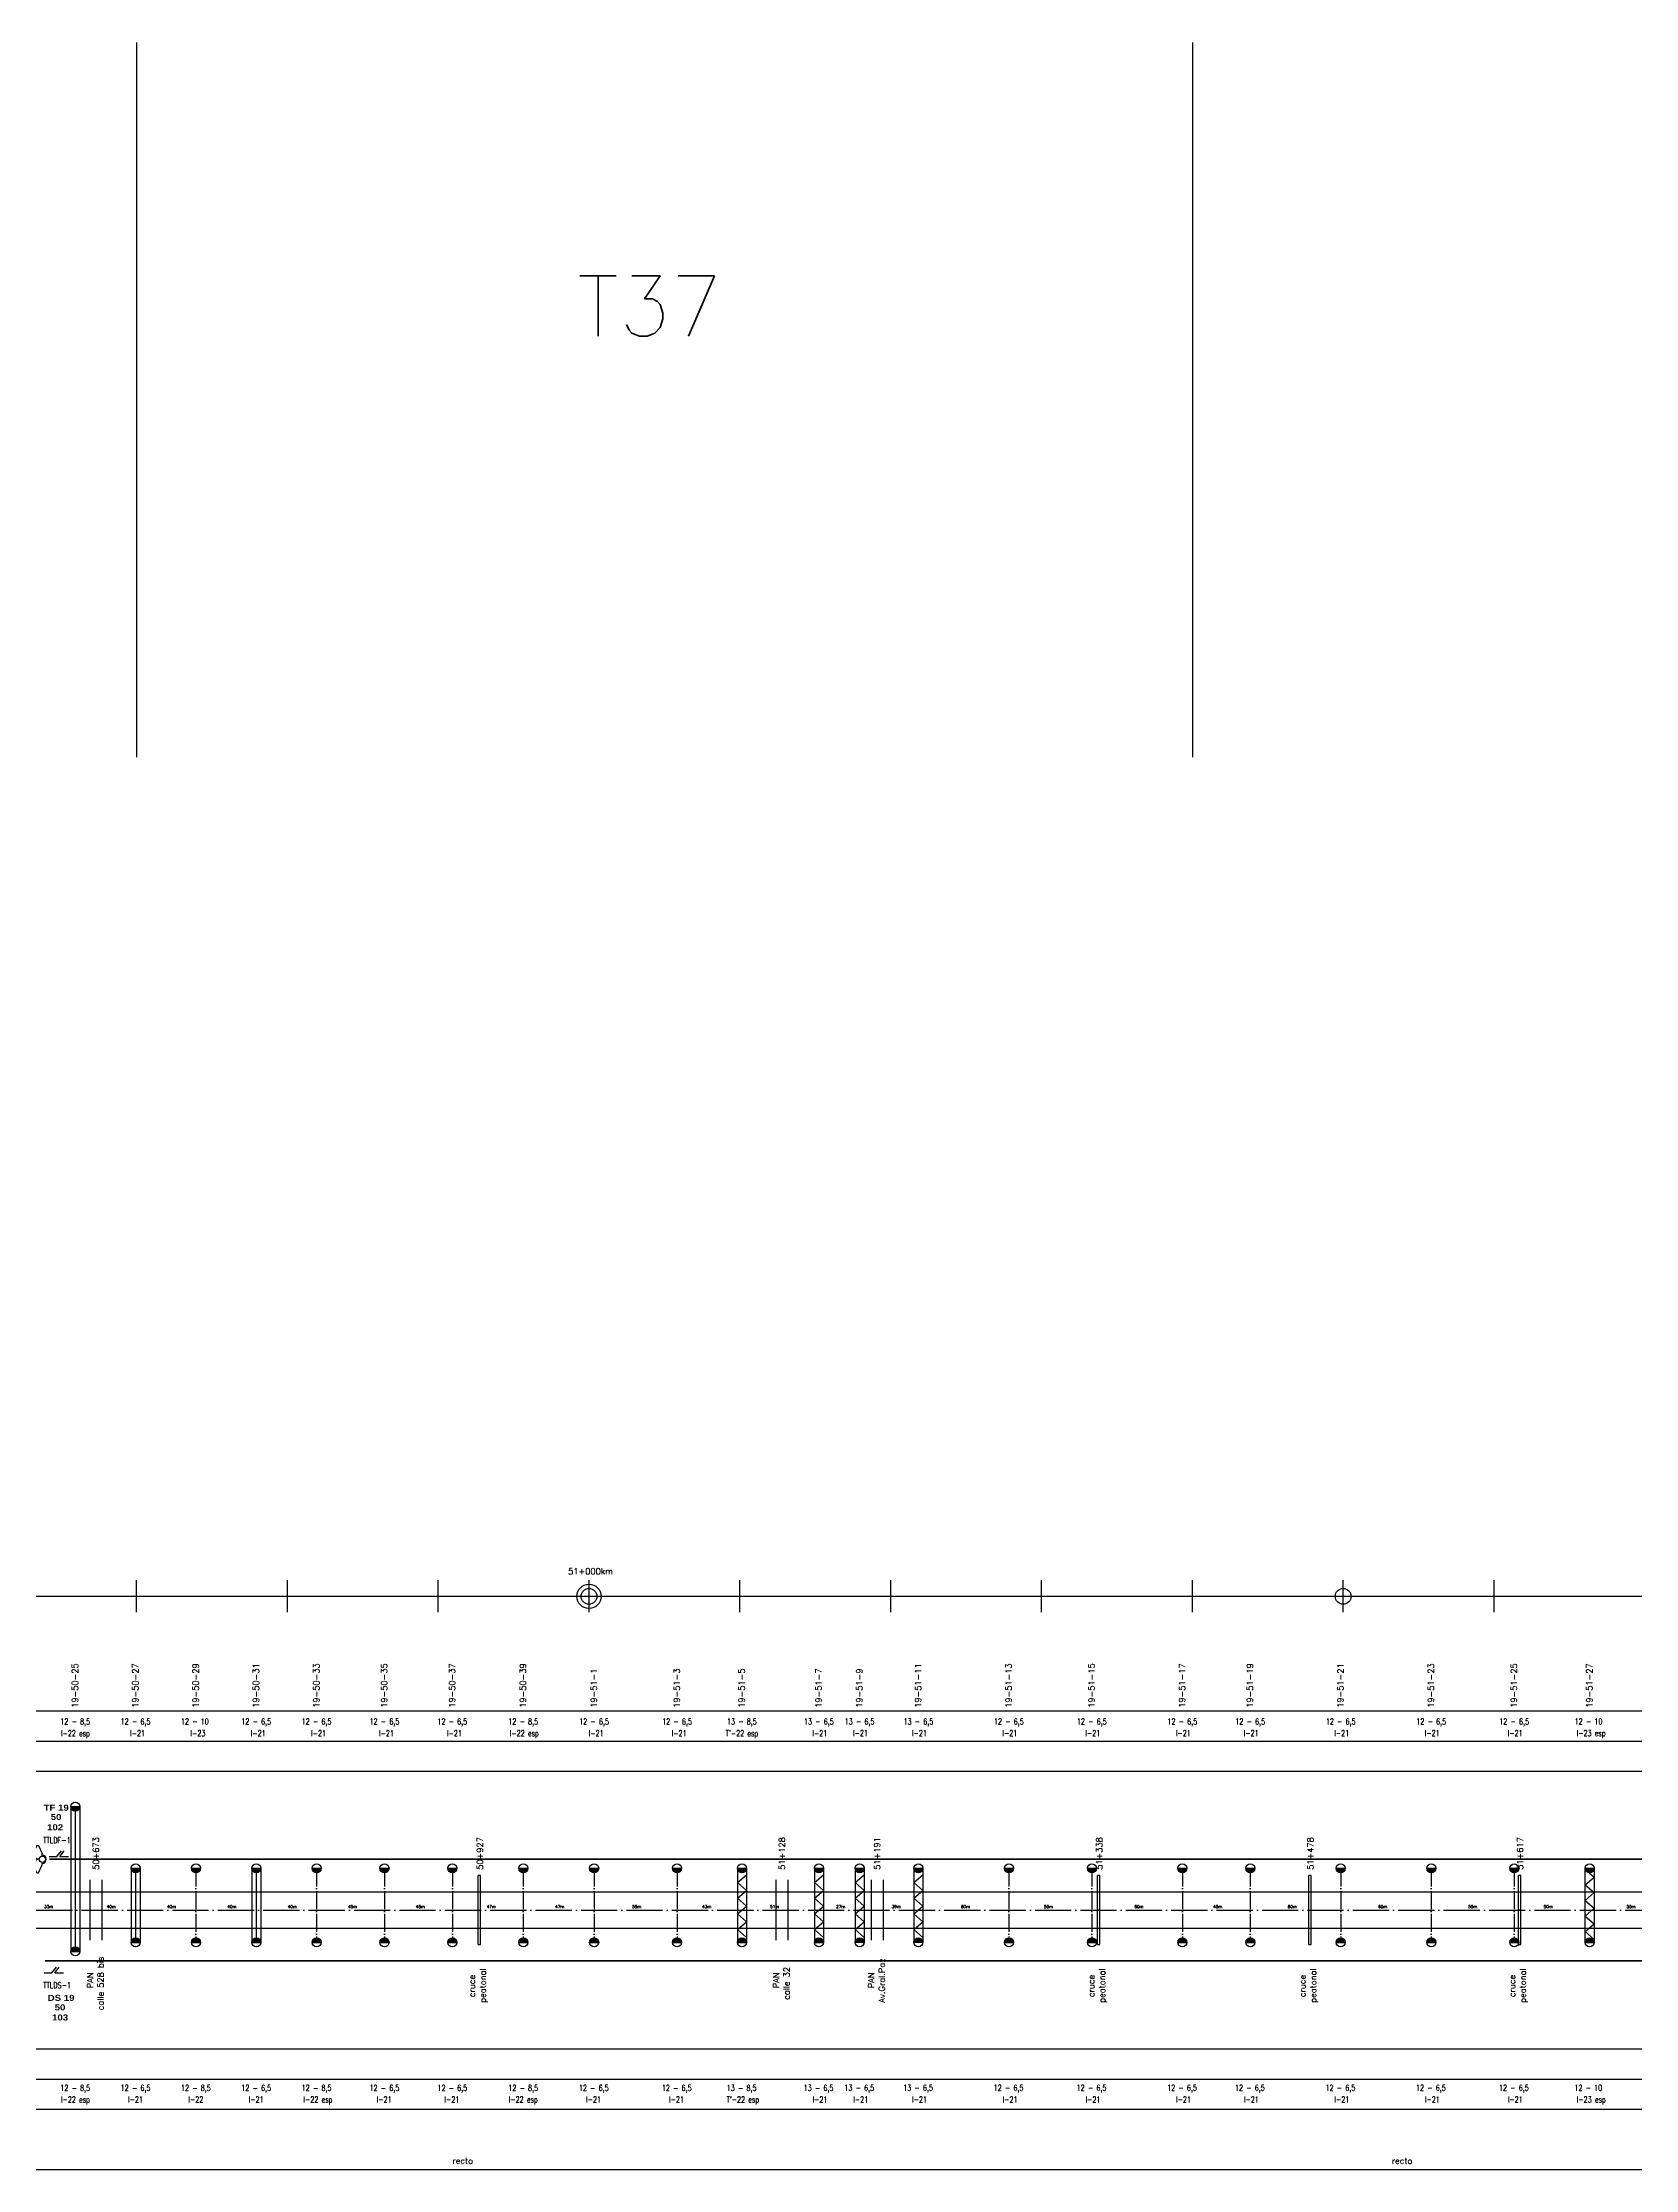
# Model space of a CAD drawing. Header units: millimetres. Extents: x 63 to 27368, y 135 to 1565.
# Drawn here: x 25206 to 26262, y 155 to 1565 of the extents above; entities that cross this region are included whole.
import ezdxf

# ---------------------------------------------------------------- set-up
doc = ezdxf.new("R2010")
doc.units = ezdxf.units.MM
doc.linetypes.add('ACAD_ISO04W100', pattern=[30, 24, -3, 0, -3])
for name, color, linetype in [('CARTELES', 7, 'Continuous'), ('catenaria via ascendente', 7, 'Continuous'), ('catenaria vía descendente', 7, 'Continuous'), ('Eje de entrevías', 254, 'Continuous'), ('LDF', 5, 'Continuous'), ('LDS', 1, 'Continuous'), ('longitud vano', 7, 'Continuous'), ('Nº de poste', 6, 'Continuous'), ('progresivas', 4, 'Continuous'), ('retención LDF-LDS', 6, 'Continuous'), ('Seccionamiento', 20, 'Continuous'), ('TEXTOS', 3, 'Continuous')]:
    doc.layers.add(name, color=color, linetype=linetype)
doc.styles.add('SIMPLEX', font='simplex.shx', dxfattribs={"width": 0.75})
doc.styles.add('STYLE1', font='romans.shx')
doc.styles.add('TEXTO_SELLO', font='')
doc.styles.get('TEXTO_SELLO').set_extended_font_data('Arial Black', bold=True)

# ---------------------------------------------------------------- blocks, each defined once
blk = doc.blocks.new('Retención LDF')
at = {"color": 5}
blk.add_circle((0, 0), 0.128, dxfattribs=at)
at = {"layer": 'retención LDF-LDS', "color": 5}
for p, q in [((-0.5, 9), (-3, 3.8)), ((-3, 2.8), (-3, 3.8)), ((1, 0), (-1, 0)), ((-0.5, 9), (0.5, 9)), ((0.5, 9), (3, 3.8)), ((3, 2.8), (3, 3.8)), ((-3, -3.8), (-3, -2.8)), ((-0.5, -9), (-3, -3.8)), ((-0.5, -9), (0.5, -9)), ((0.5, -9), (3, -3.8)), ((3, -3.8), (3, -2.8))]:
    blk.add_line(p, q, dxfattribs=at)
for centre in [(-3.1, 0), (3.1, 0)]:
    blk.add_circle(centre, 2.1, dxfattribs=at)
for centre, start, end in [((-3, 0), 90, 270), ((3, 0), 270, 90)]:
    blk.add_arc(centre, 2.79, start, end, dxfattribs=at)
blk = doc.blocks.new('Seccionador')
at = {"layer": 'Seccionamiento'}
for p, q in [((-5.1, 0), (0, 0)), ((0, 0), (3, 3.7)), ((1.9, 0), (4.9, 3.7)), ((1.9, 0), (7.7, 0))]:
    blk.add_line(p, q, dxfattribs=at)

msp = doc.modelspace()

# ---------------------------------------------------------------- hatches: boundary and pattern name
for points in [[(25230.6, 395.6), (25224.6, 395.6, 1)], [(25270.6, 354.7), (25264.6, 354.7, 1)], [(25310.6, 354.7), (25304.6, 354.7, 1)], [(25350.6, 354.7), (25344.6, 354.7, 1)], [(25390.6, 354.7), (25384.6, 354.7, 1)], [(25435.6, 354.7), (25429.6, 354.7, 1)], [(25480.6, 354.7), (25474.6, 354.7, 1)], [(25527.6, 354.7), (25521.6, 354.7, 1)], [(25574.6, 354.7), (25568.6, 354.7, 1)], [(25629.6, 354.7), (25623.6, 354.7, 1)], [(25672.6, 354.7), (25666.6, 354.7, 1)], [(25723.6, 354.7), (25717.6, 354.7, 1)], [(25750.6, 354.7), (25744.6, 354.7, 1)], [(25789.6, 354.7), (25783.6, 354.7, 1)], [(25849.6, 354.7), (25843.6, 354.7, 1)], [(25904.6, 354.7), (25898.6, 354.7, 1)], [(25964.6, 354.7), (25958.6, 354.7, 1)], [(26009.6, 354.7), (26003.6, 354.7, 1)], [(26069.6, 354.7), (26063.6, 354.7, 1)], [(26129.6, 354.7), (26123.6, 354.7, 1)], [(26184.6, 354.7), (26178.6, 354.7, 1)], [(26234.6, 354.7), (26228.6, 354.7, 1)], [(25230.6, 299.6), (25224.6, 299.6, -1)], [(25270.6, 305.6), (25264.6, 305.6, -1)], [(25310.6, 305.6), (25304.6, 305.6, -1)], [(25350.6, 305.6), (25344.6, 305.6, -1)], [(25390.6, 305.6), (25384.6, 305.6, -1)], [(25435.6, 305.6), (25429.6, 305.6, -1)], [(25480.6, 305.6), (25474.6, 305.6, -1)], [(25527.6, 305.6), (25521.6, 305.6, -1)], [(25574.6, 305.6), (25568.6, 305.6, -1)], [(25629.6, 305.6), (25623.6, 305.6, -1)], [(25672.6, 305.6), (25666.6, 305.6, -1)], [(25723.6, 305.6), (25717.6, 305.6, -1)], [(25750.6, 305.7), (25744.6, 305.7, -1)], [(25789.6, 305.7), (25783.6, 305.7, -1)], [(25849.6, 305.6), (25843.6, 305.6, -1)], [(25904.6, 305.6), (25898.6, 305.6, -1)], [(25964.6, 305.6), (25958.6, 305.6, -1)], [(26009.6, 305.6), (26003.6, 305.6, -1)], [(26069.6, 305.6), (26063.6, 305.6, -1)], [(26129.6, 305.6), (26123.6, 305.6, -1)], [(26184.6, 305.6), (26178.6, 305.6, -1)], [(26234.6, 305.6), (26228.6, 305.6, -1)]]:
    msp.add_hatch(color=256).paths.add_polyline_path(points)

# ---------------------------------------------------------------- linework, layer by layer
for p, q in [((25268.2, 1565.1), (25268.2, 1091.2)), ((25968.2, 1565.1), (25968.2, 1091.2)), ((25268.2, 524.4), (25268.2, 545.6)), ((25368.2, 524.4), (25368.2, 545.6)), ((25468.2, 524.4), (25468.2, 545.6)), ((25568.2, 524.4), (25568.2, 545.6)), ((25668.2, 524.4), (25668.2, 545.6)), ((25768.2, 524.4), (25768.2, 545.6)), ((25868.2, 524.4), (25868.2, 545.6)), ((25968.2, 524.4), (25968.2, 545.6)), ((26068.2, 524.4), (26068.2, 545.6)), ((26168.2, 524.4), (26168.2, 545.6)), ((68.2, 535), (27368.2, 535)), ((68.2, 459), (27368.2, 459)), ((68.2, 439), (27368.2, 439)), ((68.2, 419), (27368.2, 419)), ((25224.6, 395.6), (25230.6, 395.6)), ((25224.6, 395.6), (25224.6, 299.6)), ((25230.6, 395.6), (25230.6, 299.6)), ((25227.6, 392.6), (25227.6, 299.6)), ((25264.6, 354.7), (25270.6, 354.7)), ((25264.6, 354.7), (25264.6, 305.6)), ((25267.6, 354.7), (25267.6, 305.6)), ((25270.6, 354.7), (25270.6, 305.6)), ((25304.6, 354.7), (25310.6, 354.7)), ((25344.6, 354.7), (25350.6, 354.7)), ((25344.6, 354.7), (25344.6, 305.6)), ((25347.6, 354.7), (25347.6, 305.6)), ((25350.6, 354.7), (25350.6, 305.6)), ((25384.6, 354.7), (25390.6, 354.7)), ((25429.6, 354.7), (25435.6, 354.7)), ((25474.6, 354.7), (25480.6, 354.7)), ((25521.6, 354.7), (25527.6, 354.7)), ((25568.6, 354.7), (25574.6, 354.7)), ((25623.6, 354.7), (25629.6, 354.7)), ((25666.6, 354.7), (25672.6, 354.7)), ((25666.6, 354.7), (25666.6, 305.6)), ((25672.6, 354.7), (25672.6, 305.6)), ((25717.6, 354.7), (25723.6, 354.7)), ((25717.6, 354.7), (25717.6, 305.6)), ((25723.6, 354.7), (25723.6, 305.6)), ((25744.6, 354.7), (25750.6, 354.7)), ((25744.6, 354.7), (25744.6, 305.7)), ((25750.6, 354.7), (25750.6, 305.7)), ((25783.6, 354.7), (25789.6, 354.7)), ((25783.6, 354.7), (25783.6, 305.7)), ((25789.6, 354.7), (25789.6, 305.7)), ((25843.6, 354.7), (25849.6, 354.7)), ((25898.6, 354.7), (25904.6, 354.7)), ((25958.6, 354.7), (25964.6, 354.7)), ((26003.6, 354.7), (26009.6, 354.7)), ((26063.6, 354.7), (26069.6, 354.7)), ((26123.6, 354.7), (26129.6, 354.7)), ((26178.6, 354.7), (26184.6, 354.7)), ((26228.6, 354.7), (26234.6, 354.7)), ((26228.6, 305.6), (26228.6, 354.7)), ((26228.6, 354.1), (26228.6, 354.1)), ((26234.6, 354.7), (26234.6, 305.6)), ((26234.6, 354.2), (26234.6, 354.3)), ((25237.3, 347), (25237.3, 307)), ((25245.3, 347), (25245.3, 307)), ((25494.8, 304.1), (25494.8, 350)), ((25496.3, 350), (25494.8, 350)), ((25496.3, 304.1), (25496.3, 350)), ((25666.6, 345.2), (25672.6, 350.3)), ((25666.6, 345.2), (25672.6, 340)), ((25666.6, 334.8), (25672.6, 340)), ((25692.1, 347), (25692.1, 307)), ((25700.1, 347), (25700.1, 307)), ((25717.6, 345.2), (25723.6, 350.3)), ((25717.6, 345.2), (25723.6, 340)), ((25717.6, 334.8), (25723.6, 340)), ((25744.6, 345.2), (25750.6, 350.4)), ((25744.6, 345.2), (25750.6, 340)), ((25744.6, 334.8), (25750.6, 340)), ((25755.2, 347), (25755.2, 307)), ((25763.2, 347), (25763.2, 307)), ((25783.6, 345.2), (25789.6, 350.4)), ((25783.6, 345.2), (25789.6, 340)), ((25783.6, 334.8), (25789.6, 340)), ((25905.4, 304.1), (25905.4, 350)), ((25906.9, 350), (25905.4, 350)), ((25906.9, 304.1), (25906.9, 350)), ((26045.4, 304.1), (26045.4, 350)), ((26046.9, 350), (26045.4, 350)), ((26046.9, 304.1), (26046.9, 350)), ((26184.4, 304.1), (26184.4, 350)), ((26185.9, 350), (26184.4, 350)), ((26185.9, 304.1), (26185.9, 350)), ((26228.6, 343.8), (26234.6, 348.9)), ((26228.6, 343.8), (26234.6, 338.6)), ((26228.6, 333.4), (26234.6, 338.6)), ((26231.4, 351.7), (26234.6, 348.9)), ((25237.3, 327), (25245.3, 327)), ((25666.6, 334.8), (25672.6, 329.6)), ((25666.6, 324.4), (25672.6, 329.6)), ((25666.6, 324.4), (25672.6, 319.2)), ((25692.1, 327), (25700.1, 327)), ((25717.6, 334.8), (25723.6, 329.6)), ((25717.6, 324.4), (25723.6, 329.6)), ((25717.6, 324.4), (25723.6, 319.2)), ((25744.6, 334.8), (25750.6, 329.6)), ((25744.6, 324.4), (25750.6, 329.6)), ((25744.6, 324.4), (25750.6, 319.3)), ((25755.2, 327), (25763.2, 327)), ((25783.6, 334.8), (25789.6, 329.6)), ((25783.6, 324.4), (25789.6, 329.6)), ((25783.6, 324.4), (25789.6, 319.3)), ((25906.9, 327), (25905.4, 327)), ((26045.4, 327), (26046.9, 327)), ((26185.9, 327), (26184.4, 327)), ((26228.6, 333.4), (26234.6, 328.2)), ((26228.6, 323), (26234.6, 328.2)), ((25666.6, 314.1), (25672.6, 319.2)), ((25666.6, 314.1), (25672.6, 308.9)), ((25717.6, 314.1), (25723.6, 319.2)), ((25717.6, 314.1), (25723.6, 308.9)), ((25744.6, 314.1), (25750.6, 319.3)), ((25744.6, 314.1), (25750.6, 308.9)), ((25783.6, 314.1), (25789.6, 319.3)), ((25783.6, 314.1), (25789.6, 308.9)), ((26228.6, 323), (26234.6, 317.8)), ((26228.6, 312.7), (26234.6, 317.8)), ((26228.6, 312.7), (26234.6, 307.5)), ((25224.6, 299.6), (25230.6, 299.6)), ((25264.6, 305.6), (25270.6, 305.6)), ((25304.6, 305.6), (25310.6, 305.6)), ((25344.6, 305.6), (25350.6, 305.6)), ((25384.6, 305.6), (25390.6, 305.6)), ((25429.6, 305.6), (25435.6, 305.6)), ((25474.6, 305.6), (25480.6, 305.6)), ((25494.8, 304.1), (25496.3, 304.1)), ((25521.6, 305.6), (25527.6, 305.6)), ((25568.6, 305.6), (25574.6, 305.6)), ((25623.6, 305.6), (25629.6, 305.6)), ((25666.6, 305.6), (25672.6, 305.6)), ((25717.6, 305.6), (25723.6, 305.6)), ((25744.6, 305.7), (25750.6, 305.7)), ((25783.6, 305.7), (25789.6, 305.7)), ((25843.6, 305.6), (25849.6, 305.6)), ((25898.6, 305.6), (25904.6, 305.6)), ((25905.4, 304.1), (25906.9, 304.1)), ((25958.6, 305.6), (25964.6, 305.6)), ((26003.6, 305.6), (26009.6, 305.6)), ((26045.4, 304.1), (26046.9, 304.1)), ((26063.6, 305.6), (26069.6, 305.6)), ((26123.6, 305.6), (26129.6, 305.6)), ((26178.6, 305.6), (26184.6, 305.6)), ((26184.4, 304.1), (26185.9, 304.1)), ((26228.6, 305.6), (26234.6, 305.6)), ((26234.2, 307.1), (26234.6, 307.5)), ((68.2, 235), (27368.2, 235)), ((68.2, 215), (27368.2, 215)), ((68.2, 195), (27368.2, 195)), ((23583.7, 155), (26801.7, 155))]:
    msp.add_line(p, q)
at = {"linetype": 'ACAD_ISO04W100', "ltscale": 0.5}
for p, q in [((25307.6, 354.7), (25307.6, 305.6)), ((25387.6, 354.7), (25387.6, 305.6)), ((25432.6, 354.7), (25432.6, 305.6)), ((25477.6, 354.7), (25477.6, 305.6)), ((25524.6, 354.7), (25524.6, 305.6)), ((25571.6, 354.7), (25571.6, 305.6)), ((25626.6, 354.7), (25626.6, 305.6)), ((25846.6, 354.7), (25846.6, 305.6)), ((25901.6, 354.7), (25901.6, 305.6)), ((25961.6, 354.7), (25961.6, 305.6)), ((26006.6, 354.7), (26006.6, 305.6)), ((26066.6, 354.7), (26066.6, 305.6)), ((26126.6, 354.7), (26126.6, 305.6)), ((26181.6, 354.7), (26181.6, 305.6))]:
    msp.add_line(p, q, dxfattribs=at)
for centre, radius in [((25568.2, 535), 8.09), ((25568.2, 535), 5.24), ((26068.2, 535), 5.24), ((25227.6, 395.6), 3), ((25267.6, 354.7), 3), ((25307.6, 354.7), 3), ((25347.6, 354.7), 3), ((25387.6, 354.7), 3), ((25432.6, 354.7), 3), ((25477.6, 354.7), 3), ((25524.6, 354.7), 3), ((25571.6, 354.7), 3), ((25626.6, 354.7), 3), ((25669.6, 354.7), 3), ((25720.6, 354.7), 3), ((25747.6, 354.7), 3), ((25786.6, 354.7), 3), ((25846.6, 354.7), 3), ((25901.6, 354.7), 3), ((25961.6, 354.7), 3), ((26006.6, 354.7), 3), ((26066.6, 354.7), 3), ((26126.6, 354.7), 3), ((26181.6, 354.7), 3), ((26231.6, 354.7), 3), ((25227.6, 299.6), 3), ((25267.6, 305.6), 3), ((25307.6, 305.6), 3), ((25347.6, 305.6), 3), ((25387.6, 305.6), 3), ((25432.6, 305.6), 3), ((25477.6, 305.6), 3), ((25524.6, 305.6), 3), ((25571.6, 305.6), 3), ((25626.6, 305.6), 3), ((25669.6, 305.6), 3), ((25720.6, 305.6), 3), ((25747.6, 305.7), 3), ((25786.6, 305.7), 3), ((25846.6, 305.6), 3), ((25901.6, 305.6), 3), ((25961.6, 305.6), 3), ((26006.6, 305.6), 3), ((26066.6, 305.6), 3), ((26126.6, 305.6), 3), ((26181.6, 305.6), 3), ((26231.6, 305.6), 3)]:
    msp.add_circle(centre, radius)
at = {"layer": 'catenaria via ascendente'}
for p, q in [((68.2, 339), (27368.2, 339)), ((68.2, 315), (26873.7, 315))]:
    msp.add_line(p, q, dxfattribs=at)
at = {"layer": 'catenaria vía descendente'}
msp.add_line((17302.1, 315), (27368.2, 315), dxfattribs=at)
at = {"layer": 'Eje de entrevías', "linetype": 'ACAD_ISO04W100'}
msp.add_line((68.2, 327), (27368.2, 327), dxfattribs=at)
at = {"layer": 'LDF', "lineweight": 50}
msp.add_line((25210.6, 360.7), (26760.6, 360.7), dxfattribs=at)
at = {"layer": 'LDS', "lineweight": 50}
msp.add_line((25207.6, 293.4), (26763.6, 293.4), dxfattribs=at)

# ---------------------------------------------------------------- block references
msp.add_blockref('Retención LDF', (25202.6, 360.7))
at = {"layer": 'Seccionamiento'}
for p in [(25215.4, 362.6), (25212.1, 285.4)]:
    msp.add_blockref('Seccionador', p, dxfattribs=at)

# ---------------------------------------------------------------- texts
at = {"color": 3, "linetype": 'Continuous', "style": 'STYLE1'}
msp.add_text('T37', height=40, dxfattribs=at).set_placement((25560.5, 1370.5))
at = {"linetype": 'Continuous', "style": 'SIMPLEX', "width": 0.75}
for s, p in [('TTLDF-1', (25206.3, 371.3)), ('TTLDS-1', (25206.3, 275.2))]:
    msp.add_text(s, height=4, dxfattribs=at).set_placement(p)
at = {"layer": 'CARTELES', "linetype": 'Continuous', "style": 'TEXTO_SELLO'}
for s, p in [('TF 19', (25206.6, 392.9)), ('102', (25208.9, 379.9)), ('50', (25211.3, 386.7)), ('DS 19', (25209.3, 266.8)), ('103', (25212.2, 253.8)), ('50', (25213.9, 260.5))]:
    msp.add_text(s, height=4, dxfattribs=at).set_placement(p)
at = {"layer": 'longitud vano', "linetype": 'Continuous', "style": 'STYLE1'}
for s, p in [('33m', (25206.9, 328.3)), ('40m', (25248.4, 328.3)), ('40m', (25288.4, 328.3)), ('40m', (25328.4, 328.3)), ('40m', (25368.4, 328.3)), ('45m', (25408.4, 328.3)), ('45m', (25453.4, 328.3)), ('47m', (25500.4, 328.3)), ('47m', (25545.8, 328.3)), ('55m', (25596.8, 328.3)), ('43m', (25643.2, 328.3)), ('51m', (25688.2, 328.3)), ('27m', (25732.1, 328.3)), ('39m', (25768.9, 328.3)), ('60m', (25814.8, 328.3)), ('55m', (25869.8, 328.3)), ('60m', (25929.8, 328.3)), ('45m', (25982, 328.3)), ('60m', (26031.4, 328.3)), ('60m', (26091.4, 328.3)), ('55m', (26151.1, 328.3)), ('50m', (26201.1, 328.3)), ('55m', (26256.1, 328.3))]:
    msp.add_text(s, height=2, dxfattribs=at).set_placement(p)
at = {"layer": 'Nº de poste', "linetype": 'Continuous', "style": 'STYLE1'}
for s, p in [('19-50-25', (25229.4, 461.1)), ('19-50-27', (25269.4, 461.1)), ('19-50-29', (25309.4, 461.1)), ('19-50-31', (25349.4, 461.1)), ('19-50-33', (25389.4, 461.1)), ('19-50-35', (25434.4, 461.1)), ('19-50-37', (25479.4, 461.1)), ('19-50-39', (25526.4, 461.1)), ('19-51-1', (25573.4, 461.1)), ('19-51-3', (25628.4, 461.1)), ('19-51-5', (25671.4, 461.1)), ('19-51-7', (25722.4, 461.1)), ('19-51-9', (25749.4, 461.1)), ('19-51-11', (25788.4, 461.1)), ('19-51-13', (25848.4, 461.1)), ('19-51-15', (25903.4, 461.1)), ('19-51-17', (25963.4, 461.1)), ('19-51-19', (26008.4, 461.1)), ('19-51-21', (26068.4, 461.1)), ('19-51-23', (26128.4, 461.1)), ('19-51-25', (26183.4, 461.1)), ('19-51-27', (26233.4, 461.1))]:
    msp.add_text(s, height=4, rotation=90, dxfattribs=at).set_placement(p)
at = {"layer": 'progresivas', "linetype": 'Continuous', "style": 'STYLE1'}
msp.add_text('51+000km', height=4, dxfattribs=at).set_placement((25554.4, 549.6))
for s, p in [('50+673', (25243.3, 353.7)), ('50+927', (25497.9, 353.7)), ('51+128', (25698.1, 353.7)), ('51+191', (25761.2, 353.7)), ('51+338', (25908.5, 353.7)), ('51+478', (26048.5, 353.7)), ('51+617', (26187.5, 353.7))]:
    msp.add_text(s, height=4, rotation=90, dxfattribs=at).set_placement(p)
at = {"layer": 'TEXTOS', "linetype": 'Continuous', "style": 'STYLE1', "width": 0.7}
for s, p in [('12 - 8,5', (25217.7, 450)), ('12 - 6,5', (25257.7, 450)), ('12 - 10', (25297.7, 450)), ('12 - 6,5', (25337.7, 450)), ('12 - 6,5', (25377.7, 450)), ('12 - 6,5', (25422.7, 450)), ('12 - 6,5', (25467.7, 450)), ('12 - 8,5', (25514.7, 450)), ('12 - 6,5', (25561.7, 450)), ('12 - 6,5', (25616.7, 450)), ('13 - 8,5', (25659.7, 450)), ('13 - 6,5', (25710.7, 450)), ('13 - 6,5', (25737.7, 450)), ('13 - 6,5', (25776.7, 450)), ('12 - 6,5', (25836.7, 450)), ('12 - 6,5', (25891.7, 450)), ('12 - 6,5', (25951.7, 450)), ('12 - 6,5', (25996.7, 450)), ('12 - 6,5', (26056.7, 450)), ('12 - 6,5', (26116.7, 450)), ('12 - 6,5', (26171.7, 450)), ('12 - 10', (26221.7, 450)), ('I-22 esp', (25218.1, 442.2)), ('I-21', (25264, 442.2)), ('I-23', (25304, 442.2)), ('I-21', (25344, 442.2)), ('I-21', (25384, 442.2)), ('I-21', (25429, 442.2)), ('I-21', (25474, 442.2)), ('I-22 esp', (25515.7, 442.2)), ('I-21', (25568, 442.2)), ('I-21', (25623, 442.2)), ("T'-22 esp", (25658.8, 442.2)), ('I-21', (25716.3, 442.2)), ('I-21', (25743.3, 442.3)), ('I-21', (25782.3, 442.3)), ('I-21', (25842.3, 442.3)), ('I-21', (25897.3, 442.3)), ('I-21', (25957.3, 442.3)), ('I-21', (26002.3, 442.3)), ('I-21', (26062.3, 442.3)), ('I-21', (26122.3, 442.3)), ('I-21', (26177.3, 442.3)), ('I-23 esp', (26223, 442.3)), ('12 - 8,5', (25217.7, 207.1)), ('I-22 esp', (25218.1, 199.4)), ('12 - 6,5', (25257.7, 207.1)), ('I-21', (25262.6, 199.4)), ('12 - 8,5', (25297.7, 207.1)), ('I-22', (25302.6, 199.4)), ('12 - 6,5', (25337.7, 207.1)), ('I-21', (25342.6, 199.4)), ('12 - 8,5', (25377.7, 207.1)), ('I-22 esp', (25378.9, 199.4)), ('12 - 6,5', (25422.7, 207.1)), ('I-21', (25427.4, 199.4)), ('12 - 6,5', (25467.7, 207.1)), ('I-21', (25472.4, 199.4)), ('12 - 8,5', (25514.7, 207.1)), ('I-22 esp', (25515, 199.4)), ('12 - 6,5', (25561.5, 207.1)), ('I-21', (25566.3, 199.4)), ('12 - 6,5', (25616.5, 207.1)), ('I-21', (25621.3, 199.4)), ("T'-22 esp", (25659.4, 199.4)), ('13 - 8,5', (25659.5, 207.1)), ('13 - 6,5', (25710.5, 207.1)), ('I-21', (25716.4, 199.4)), ('13 - 6,5', (25737.5, 207.2)), ('I-21', (25743.4, 199.4)), ('13 - 6,5', (25776.5, 207.2)), ('I-21', (25782.4, 199.4)), ('12 - 6,5', (25836.5, 207.2)), ('I-21', (25842.4, 199.4)), ('12 - 6,5', (25891.5, 207.2)), ('I-21', (25897.4, 199.4)), ('12 - 6,5', (25951.5, 207.2)), ('I-21', (25957.4, 199.4)), ('12 - 6,5', (25996.5, 207.2)), ('I-21', (26002.4, 199.4)), ('12 - 6,5', (26056.5, 207.2)), ('I-21', (26062.4, 199.4)), ('12 - 6,5', (26116.5, 207.2)), ('I-21', (26122.4, 199.4)), ('12 - 6,5', (26171.5, 207.2)), ('I-21', (26177.4, 199.4)), ('12 - 10', (26221.5, 207.2)), ('I-23 esp', (26223.1, 199.4))]:
    msp.add_text(s, height=4, dxfattribs=at).set_placement(p)
at = {"layer": 'TEXTOS', "linetype": 'Continuous', "style": 'STYLE1'}
for s, p in [('PAN', (25239.4, 275.1)), ('calle 528 bis', (25246.4, 260.6)), ('cruce', (25492.6, 269.3)), ('peatonal', (25499.7, 265.5)), ('PAN', (25694.2, 275.1)), ('calle 32', (25701.2, 267.5)), ('PAN', (25757.3, 275.1)), ('Av.Gral.Paz', (25764.3, 265.5)), ('cruce', (25903.2, 269.3)), ('peatonal', (25910.3, 265.5)), ('cruce', (26043.2, 269.3)), ('peatonal', (26050.3, 265.5)), ('cruce', (26182.2, 269.3)), ('peatonal', (26189.3, 265.5))]:
    msp.add_text(s, height=4, rotation=90, dxfattribs=at).set_placement(p)
for p in [(25477.6, 158.8), (26100.4, 158.8)]:
    msp.add_text('recto', height=4, dxfattribs=at).set_placement(p)

doc.saveas('drawing.dxf')
